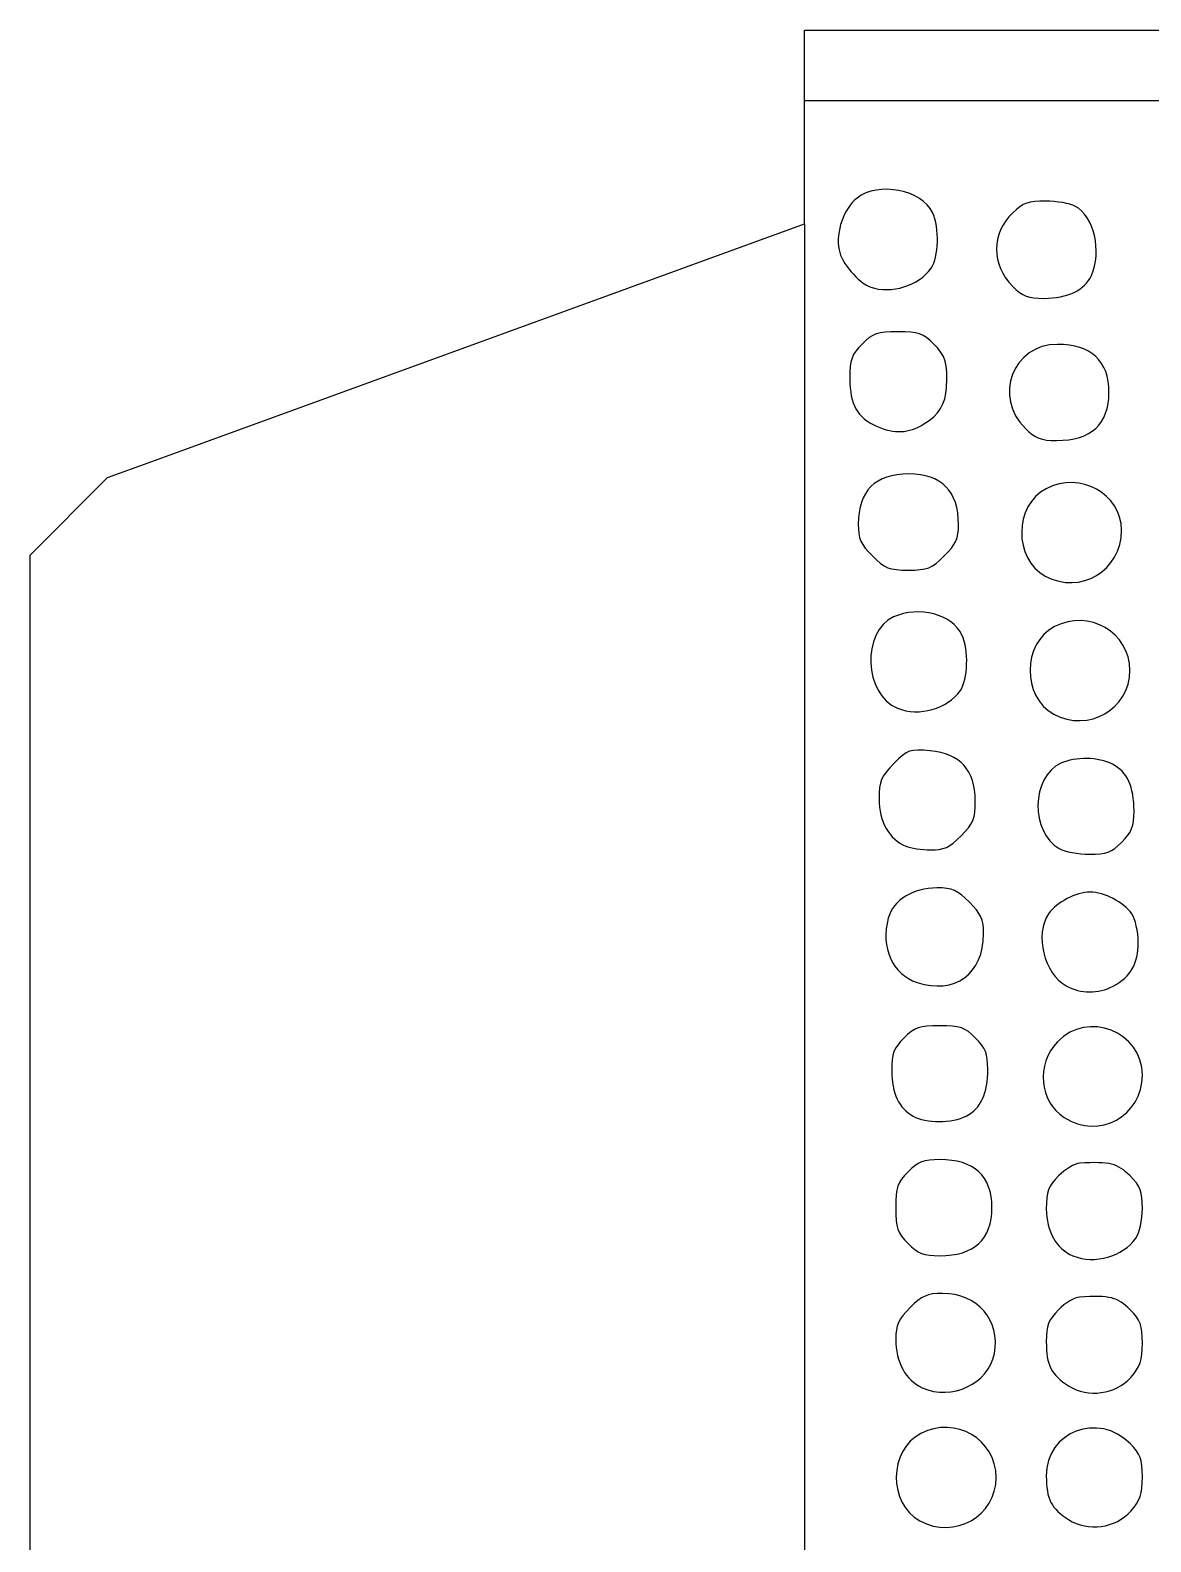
# Model space of a CAD drawing. Header units: inches. Extents: x -1.05 to 1.05, y -0.49 to 0.49.
# Drawn here: x -1.0525 to -0.6907, y 0.0022 to 0.49 of the extents above; entities that cross this region are included whole.
import ezdxf

# ---------------------------------------------------------------- set-up
doc = ezdxf.new("R2010")
doc.units = ezdxf.units.IN
doc.header["$MEASUREMENT"] = 0
doc.layers.add('real', color=2, linetype='Continuous')

msp = doc.modelspace()

# ---------------------------------------------------------------- linework, layer by layer
at = {"color": 7, "linetype": 'Continuous'}
for p, q in [((-0.8025, 0.4275), (-0.8025, 0.49)), ((-0.8025, 0.49), (0.8025, 0.49)), ((-0.8025, 0.4673), (0.8025, 0.4673)), ((-1.01319, 0.35081), (-0.8025, 0.4275)), ((-1.0275, 0.34561), (-1.01319, 0.35081)), ((-1.0525, 0.32061), (-1.0275, 0.34561)), ((-1.0525, -0.32061), (-1.0525, 0.32061))]:
    msp.add_line(p, q, dxfattribs=at)
msp.add_line((-0.8025, 0.4275), (-0.8025, -0.4275))
at = {"layer": 'real'}
msp.add_lwpolyline([(-0.73121, 0.36144), (-0.73121, 0.36144)], close=True, dxfattribs=at)
for points, knots in [([(-0.79137, 0.41913), (-0.79246, 0.42496), (-0.78986, 0.43246), (-0.78557, 0.43583), (-0.77872, 0.44122), (-0.7645, 0.4385), (-0.76115, 0.43116), (-0.75889, 0.42619), (-0.75915, 0.41677), (-0.76165, 0.4132), (-0.7656, 0.40757), (-0.77462, 0.40475), (-0.78113, 0.40711), (-0.78524, 0.40861), (-0.79057, 0.41486), (-0.79137, 0.41913)], [0, 0, 0, 0, 1, 1, 1, 2, 2, 2, 3, 3, 3, 4, 4, 4, 5, 5, 5, 5]), ([(-0.73529, 0.40734), (-0.74229, 0.41434), (-0.74228, 0.4244), (-0.73527, 0.43111), (-0.73195, 0.4343), (-0.73015, 0.43493), (-0.72466, 0.43486), (-0.72103, 0.43481), (-0.71677, 0.43409), (-0.7152, 0.43325), (-0.7091, 0.42998), (-0.70638, 0.41854), (-0.70988, 0.41085), (-0.71203, 0.40614), (-0.71756, 0.40347), (-0.72517, 0.40347), (-0.73025, 0.40347), (-0.73214, 0.40419), (-0.73529, 0.40734)], [0, 0, 0, 0, 1, 1, 1, 2, 2, 2, 3, 3, 3, 4, 4, 4, 5, 5, 5, 6, 6, 6, 6]), ([(-0.78788, 0.37756), (-0.78788, 0.38375), (-0.78731, 0.38535), (-0.78393, 0.38873), (-0.7805, 0.39216), (-0.77899, 0.39267), (-0.77236, 0.39267), (-0.76573, 0.39267), (-0.76422, 0.39216), (-0.76079, 0.38873), (-0.75694, 0.38488), (-0.75625, 0.38251), (-0.75667, 0.37468), (-0.75696, 0.36928), (-0.75904, 0.36595), (-0.76401, 0.36292), (-0.76902, 0.35987), (-0.77339, 0.35967), (-0.77927, 0.36223), (-0.78548, 0.36493), (-0.78788, 0.36921), (-0.78788, 0.37756)], [0, 0, 0, 0, 1, 1, 1, 2, 2, 2, 3, 3, 3, 4, 4, 4, 5, 5, 5, 6, 6, 6, 7, 7, 7, 7]), ([(-0.72084, 0.38863), (-0.70998, 0.38863), (-0.70422, 0.38325), (-0.70422, 0.37311), (-0.70422, 0.36287), (-0.70998, 0.35759), (-0.72113, 0.35759), (-0.72619, 0.35759), (-0.72809, 0.35832), (-0.73121, 0.36144), (-0.74164, 0.37186), (-0.73524, 0.38863), (-0.72084, 0.38863)], [0, 0, 0, 0, 1, 1, 1, 2, 2, 2, 3, 3, 3, 4, 4, 4, 4]), ([(-0.78518, 0.33054), (-0.78518, 0.34134), (-0.7797, 0.3468), (-0.76886, 0.3468), (-0.75823, 0.3468), (-0.7528, 0.34125), (-0.7528, 0.33041), (-0.7528, 0.32599), (-0.75368, 0.32406), (-0.75738, 0.32035), (-0.76143, 0.31631), (-0.76281, 0.31577), (-0.76899, 0.31577), (-0.77517, 0.31577), (-0.77655, 0.31631), (-0.78059, 0.32035), (-0.78433, 0.3241), (-0.78518, 0.32597), (-0.78518, 0.33054)], [0, 0, 0, 0, 1, 1, 1, 2, 2, 2, 3, 3, 3, 4, 4, 4, 5, 5, 5, 6, 6, 6, 6]), ([(-0.72451, 0.34205), (-0.7135, 0.34775), (-0.70018, 0.34038), (-0.70018, 0.32861), (-0.70018, 0.31562), (-0.71342, 0.30767), (-0.72478, 0.31383), (-0.73508, 0.31942), (-0.73491, 0.33667), (-0.72451, 0.34205)], [0, 0, 0, 0, 1, 1, 1, 2, 2, 2, 3, 3, 3, 3]), ([(-0.77375, 0.30066), (-0.76565, 0.30435), (-0.75472, 0.30149), (-0.75171, 0.29489), (-0.74945, 0.28992), (-0.74971, 0.2805), (-0.7522, 0.27693), (-0.7564, 0.27094), (-0.76549, 0.26838), (-0.77251, 0.27121), (-0.78337, 0.2756), (-0.78422, 0.29589), (-0.77375, 0.30066)], [0, 0, 0, 0, 1, 1, 1, 2, 2, 2, 3, 3, 3, 4, 4, 4, 4]), ([(-0.72181, 0.29753), (-0.71063, 0.30331), (-0.69748, 0.29567), (-0.69748, 0.28338), (-0.69748, 0.27091), (-0.71089, 0.26323), (-0.72208, 0.26931), (-0.73238, 0.27489), (-0.73222, 0.29215), (-0.72181, 0.29753)], [0, 0, 0, 0, 1, 1, 1, 2, 2, 2, 3, 3, 3, 3]), ([(-0.77843, 0.24188), (-0.77843, 0.24774), (-0.77784, 0.24917), (-0.77368, 0.25333), (-0.7692, 0.25781), (-0.76852, 0.25805), (-0.76195, 0.25742), (-0.75222, 0.25648), (-0.7474, 0.25118), (-0.7474, 0.2414), (-0.7474, 0.2354), (-0.74797, 0.23397), (-0.75199, 0.22996), (-0.75567, 0.22627), (-0.7576, 0.22538), (-0.76177, 0.22545), (-0.76463, 0.2255), (-0.76825, 0.22606), (-0.76981, 0.22669), (-0.77514, 0.22884), (-0.77843, 0.23464), (-0.77843, 0.24188)], [0, 0, 0, 0, 1, 1, 1, 2, 2, 2, 3, 3, 3, 4, 4, 4, 5, 5, 5, 6, 6, 6, 7, 7, 7, 7]), ([(-0.71978, 0.25344), (-0.71501, 0.25561), (-0.7076, 0.25547), (-0.70307, 0.25313), (-0.69837, 0.2507), (-0.69613, 0.24582), (-0.69613, 0.23802), (-0.69613, 0.23306), (-0.69687, 0.23116), (-0.70007, 0.22796), (-0.70336, 0.22467), (-0.7051, 0.22403), (-0.71053, 0.22407), (-0.71411, 0.22409), (-0.71849, 0.22492), (-0.72027, 0.2259), (-0.72968, 0.23112), (-0.72936, 0.24907), (-0.71978, 0.25344)], [0, 0, 0, 0, 1, 1, 1, 2, 2, 2, 3, 3, 3, 4, 4, 4, 5, 5, 5, 6, 6, 6, 6]), ([(-0.77547, 0.20349), (-0.77393, 0.20925), (-0.76751, 0.21321), (-0.75975, 0.21322), (-0.75487, 0.21322), (-0.7531, 0.21245), (-0.74929, 0.20864), (-0.74555, 0.20489), (-0.7447, 0.20302), (-0.7447, 0.19845), (-0.7447, 0.18552), (-0.75405, 0.17867), (-0.76618, 0.1827), (-0.77418, 0.18535), (-0.77803, 0.19397), (-0.77547, 0.20349)], [0, 0, 0, 0, 1, 1, 1, 2, 2, 2, 3, 3, 3, 4, 4, 4, 5, 5, 5, 5]), ([(-0.72371, 0.20484), (-0.72105, 0.20863), (-0.71486, 0.21188), (-0.7103, 0.21188), (-0.70573, 0.21188), (-0.69954, 0.20863), (-0.69689, 0.20484), (-0.69573, 0.20318), (-0.69478, 0.19907), (-0.69478, 0.19568), (-0.69478, 0.18871), (-0.69722, 0.18444), (-0.70289, 0.18151), (-0.70778, 0.17898), (-0.71326, 0.17902), (-0.71804, 0.18161), (-0.72519, 0.18549), (-0.72831, 0.19827), (-0.72371, 0.20484)], [0, 0, 0, 0, 1, 1, 1, 2, 2, 2, 3, 3, 3, 4, 4, 4, 5, 5, 5, 6, 6, 6, 6]), ([(-0.72083, 0.16357), (-0.71108, 0.17376), (-0.69345, 0.16681), (-0.69344, 0.15278), (-0.69342, 0.13952), (-0.70743, 0.13193), (-0.71865, 0.13912), (-0.72675, 0.14431), (-0.72782, 0.15628), (-0.72083, 0.16357)], [0, 0, 0, 0, 1, 1, 1, 2, 2, 2, 3, 3, 3, 3]), ([(-0.76749, 0.13955), (-0.7721, 0.1421), (-0.77428, 0.14681), (-0.77434, 0.1543), (-0.77438, 0.15973), (-0.77373, 0.16147), (-0.77044, 0.16476), (-0.76701, 0.16819), (-0.7655, 0.1687), (-0.75887, 0.1687), (-0.75224, 0.1687), (-0.75073, 0.16819), (-0.7473, 0.16476), (-0.7441, 0.16156), (-0.74335, 0.15966), (-0.74335, 0.1547), (-0.74335, 0.1469), (-0.7456, 0.14202), (-0.75029, 0.13959), (-0.75491, 0.1372), (-0.76322, 0.13718), (-0.76749, 0.13955)], [0, 0, 0, 0, 1, 1, 1, 2, 2, 2, 3, 3, 3, 4, 4, 4, 5, 5, 5, 6, 6, 6, 7, 7, 7, 7]), ([(-0.77304, 0.11001), (-0.77304, 0.11664), (-0.77252, 0.11815), (-0.76909, 0.12158), (-0.76587, 0.1248), (-0.76401, 0.12552), (-0.75891, 0.12552), (-0.74776, 0.12552), (-0.742, 0.12024), (-0.742, 0.11001), (-0.742, 0.09977), (-0.74776, 0.09449), (-0.75891, 0.09449), (-0.76401, 0.09449), (-0.76587, 0.09521), (-0.76909, 0.09844), (-0.77252, 0.10186), (-0.77304, 0.10338), (-0.77304, 0.11001)], [0, 0, 0, 0, 1, 1, 1, 2, 2, 2, 3, 3, 3, 4, 4, 4, 5, 5, 5, 6, 6, 6, 6]), ([(-0.72446, 0.10962), (-0.72446, 0.11519), (-0.72381, 0.11694), (-0.72052, 0.12023), (-0.71835, 0.1224), (-0.71531, 0.12425), (-0.71377, 0.12434), (-0.70388, 0.12494), (-0.70148, 0.12434), (-0.69737, 0.12023), (-0.6941, 0.11696), (-0.69343, 0.11518), (-0.69343, 0.10974), (-0.69343, 0.10599), (-0.69433, 0.1019), (-0.69554, 0.10018), (-0.69973, 0.09419), (-0.70882, 0.09163), (-0.71584, 0.09447), (-0.72116, 0.09661), (-0.72446, 0.10242), (-0.72446, 0.10962)], [0, 0, 0, 0, 1, 1, 1, 2, 2, 2, 3, 3, 3, 4, 4, 4, 5, 5, 5, 6, 6, 6, 7, 7, 7, 7]), ([(-0.77304, 0.06758), (-0.77304, 0.07214), (-0.77219, 0.07402), (-0.76845, 0.07776), (-0.76463, 0.08158), (-0.76287, 0.08235), (-0.75799, 0.08234), (-0.74665, 0.08233), (-0.73919, 0.0737), (-0.74121, 0.06293), (-0.74303, 0.05326), (-0.755, 0.04758), (-0.76452, 0.05187), (-0.76982, 0.05426), (-0.77304, 0.06019), (-0.77304, 0.06758)], [0, 0, 0, 0, 1, 1, 1, 2, 2, 2, 3, 3, 3, 4, 4, 4, 5, 5, 5, 5]), ([(-0.72446, 0.06685), (-0.72446, 0.07197), (-0.72375, 0.07383), (-0.72052, 0.07706), (-0.71835, 0.07922), (-0.71531, 0.08108), (-0.71377, 0.08117), (-0.70388, 0.08176), (-0.70148, 0.08117), (-0.69737, 0.07706), (-0.69405, 0.07374), (-0.69343, 0.07203), (-0.69343, 0.06628), (-0.69343, 0.06072), (-0.69413, 0.05868), (-0.69718, 0.05525), (-0.70214, 0.04971), (-0.71092, 0.04852), (-0.71729, 0.05252), (-0.72288, 0.05603), (-0.72446, 0.05919), (-0.72446, 0.06685)], [0, 0, 0, 0, 1, 1, 1, 2, 2, 2, 3, 3, 3, 4, 4, 4, 5, 5, 5, 6, 6, 6, 7, 7, 7, 7]), ([(-0.72446, 0.02339), (-0.72446, 0.03781), (-0.70771, 0.04422), (-0.69728, 0.03378), (-0.69406, 0.03057), (-0.69343, 0.02882), (-0.69343, 0.02311), (-0.69343, 0.01755), (-0.69413, 0.0155), (-0.69718, 0.01208), (-0.70214, 0.00654), (-0.71092, 0.00534), (-0.71729, 0.00934), (-0.72283, 0.01282), (-0.72446, 0.01601), (-0.72446, 0.02339)], [0, 0, 0, 0, 1, 1, 1, 2, 2, 2, 3, 3, 3, 4, 4, 4, 5, 5, 5, 5]), ([(-0.76498, 0.03713), (-0.7538, 0.04291), (-0.74065, 0.03527), (-0.74065, 0.02298), (-0.74065, 0.01051), (-0.75407, 0.00283), (-0.76526, 0.0089), (-0.77556, 0.01449), (-0.77539, 0.03174), (-0.76498, 0.03713)], [0, 0, 0, 0, 1, 1, 1, 2, 2, 2, 3, 3, 3, 3])]:
    msp.add_open_spline(points, degree=3, knots=knots, dxfattribs=at)

doc.saveas('drawing.dxf')
